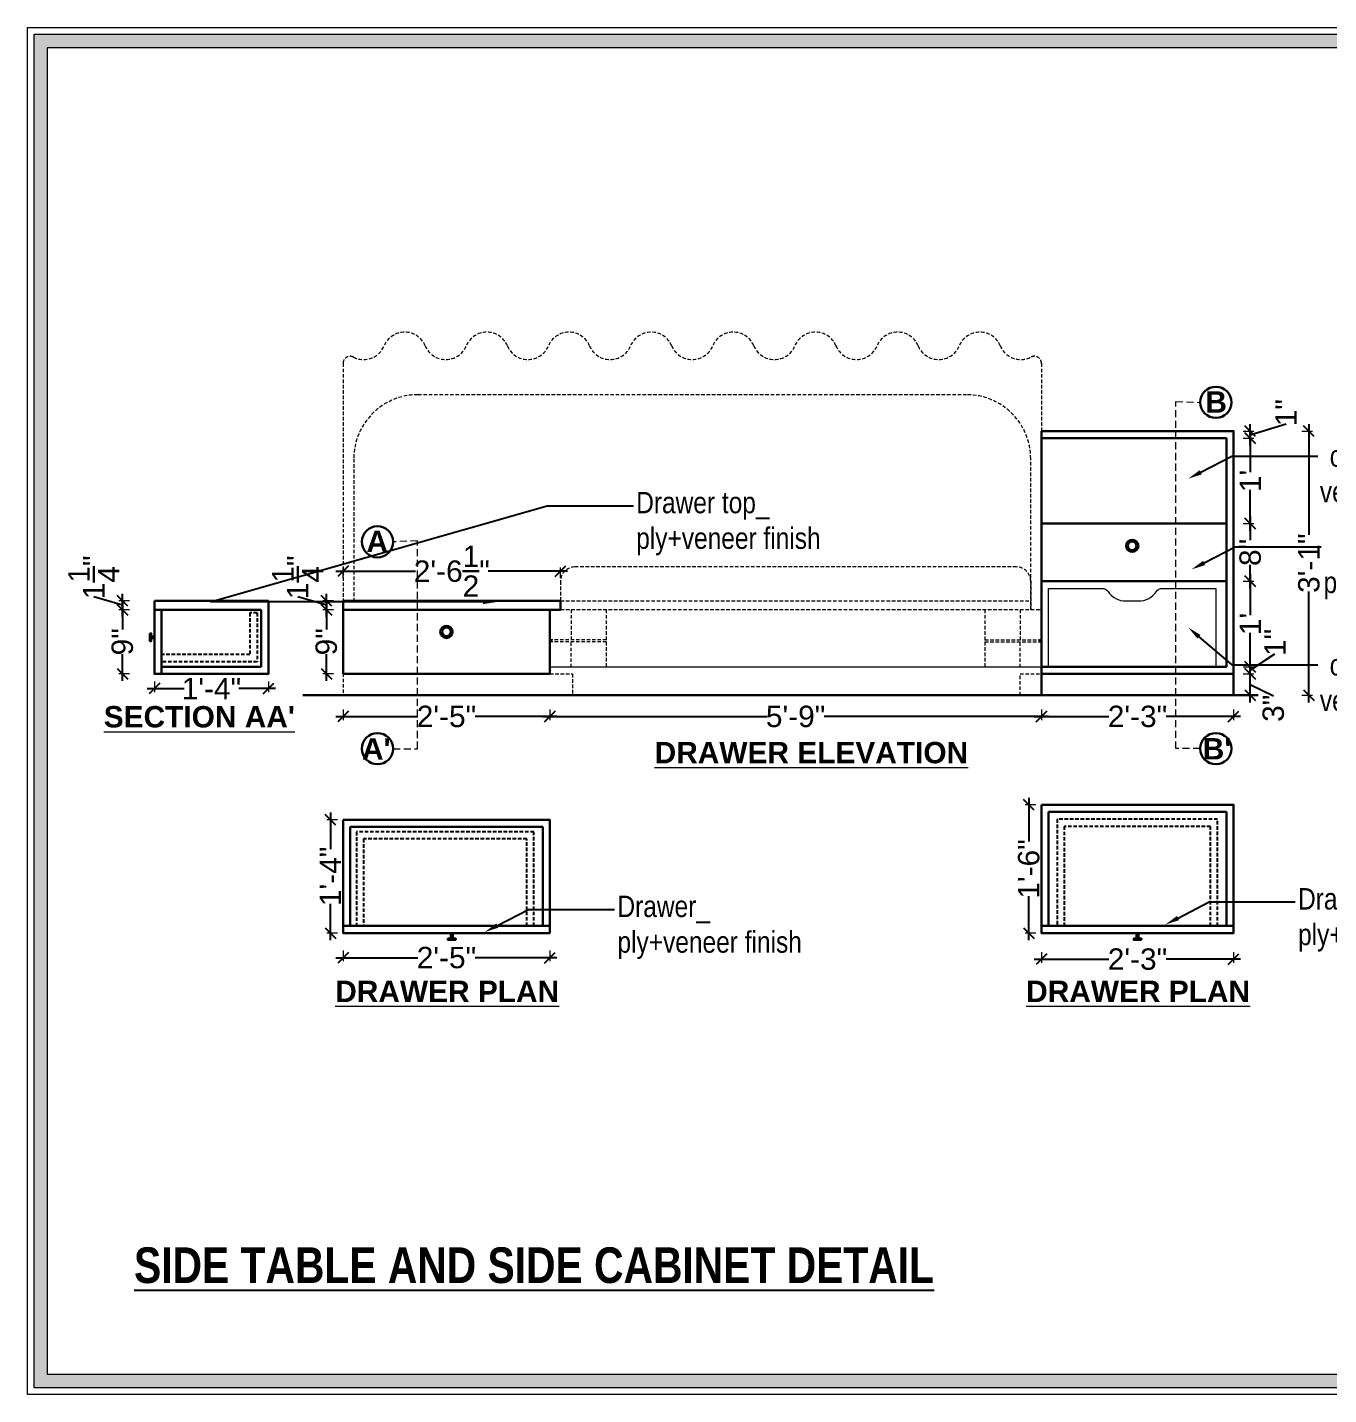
# Model space of a CAD drawing. Header units: millimetres. Extents: x 56222 to 3066687, y -650199 to -121287.
# Drawn here: x 131802.4 to 131985.1, y -183169.1 to -182977.3 of the extents above; entities that cross this region are included whole.
import ezdxf
from ezdxf import colors
from ezdxf.entities.mleader import LeaderData, LeaderLine
from ezdxf.math import Vec2, Vec3

# ---------------------------------------------------------------- set-up
doc = ezdxf.new("R2010")
doc.units = ezdxf.units.MM
doc.header["$MEASUREMENT"] = 0
doc.header["$PDMODE"] = 35
doc.linetypes.add('DASHED2', pattern=[0.375, 0.25, -0.125])
doc.linetypes.add('DASHEDX2', pattern=[1.5, 1, -0.5])
doc.layers.get('Defpoints').update_dxf_attribs({"color": 220})
for name, color, linetype, lineweight in [('DIM.', 250, 'Continuous', 13), ('Dimension', 10, 'DASHEDX2', 20), ('FURNITURE', 32, 'Continuous', 9), ('FURNITURE-1', 252, 'Continuous', 13), ('Labelling', 1, 'Continuous', 25), ('Text', 7, 'Continuous', 15), ('wall', 7, 'Continuous', 30), ('XX~SLAB ( BEAM )~ ( DIM )', 7, 'Continuous', 9)]:
    doc.layers.add(name, color=color, linetype=linetype, lineweight=lineweight)
doc.styles.add('Arial', font='arial.ttf')
doc.styles.get("Standard").update_dxf_attribs({"font": 'arial.ttf', "height": 6})
doc.styles.add('style4', font='ARIALN.TTF')
doc.dimstyles.new('Archana', dxfattribs={"dimtxt": 3, "dimasz": 1.5, "dimexe": 0.5, "dimexo": 0.5, "dimgap": 0, "dimtad": 0, "dimzin": 0, "dimdsep": 46, "dimlunit": 4, "dimtxsty": 'Arial', "dimblk": 'OBLIQUE', "dimcen": 0, "dimdle": 1, "dimclrd": 1, "dimclre": 1, "dimclrt": 5, "dimadec": 0, "dimazin": 0, "dimtfac": 1, "dimtofl": 0, "dimtmove": 1, "dimatfit": 3, "dimfxl": 1, "dimfxlon": 1, "dimtolj": 1, "dimtzin": 0, "dimlwd": 25, "dimlwe": -1, "dimarcsym": 0})

# ---------------------------------------------------------------- blocks, each defined once
blk = doc.blocks.new('_Oblique')
at = {"layer": 'wall', "color": 0, "lineweight": -2}
blk.add_line((-0.5, -0.5), (0.5, 0.5), dxfattribs=at)
blk = doc.blocks.new('*D770')
at = {"layer": 'Defpoints', "color": 0, "lineweight": 30, "transparency": 16777216}
for p in [(131875.73, -183068), (131846.7, -183071), (131875.73, -183073.99)]:
    blk.add_point(p, dxfattribs=at)
at = {"layer": 'FURNITURE', "color": 1, "lineweight": 25, "transparency": 16777216}
for p, q in [((131845.7, -183073.99), (131857.2, -183073.99)), ((131876.73, -183073.99), (131865.23, -183073.99))]:
    blk.add_line(p, q, dxfattribs=at)
at = {"layer": 'FURNITURE', "color": 1, "transparency": 16777216}
for p, q in [((131846.7, -183072.99), (131846.7, -183074.49)), ((131875.73, -183072.99), (131875.73, -183074.49))]:
    blk.add_line(p, q, dxfattribs=at)
at = {"layer": 'FURNITURE', "color": 1, "lineweight": 25, "transparency": 16777216, "xscale": 1.5, "yscale": 1.5, "zscale": 1.5, "rotation": 180}
blk.add_blockref('_Oblique', (131846.7, -183073.99), dxfattribs=at)
at = {"layer": 'FURNITURE', "color": 1, "lineweight": 25, "transparency": 16777216, "xscale": 1.5, "yscale": 1.5, "zscale": 1.5}
blk.add_blockref('_Oblique', (131875.73, -183073.99), dxfattribs=at)
at = {"layer": 'FURNITURE', "color": 5, "lineweight": 30, "transparency": 16777216, "insert": (131861.22, -183073.99), "char_height": 3, "attachment_point": 5, "style": 'Arial'}
blk.add_mtext('\\A1;2\'-5"', dxfattribs=at)
blk = doc.blocks.new('*D771')
at = {"layer": 'Defpoints', "color": 0, "lineweight": 30, "transparency": 16777216}
for p in [(131875.73, -183067.42, 0), (131944.73, -183069.5), (131944.73, -183073.99)]:
    blk.add_point(p, dxfattribs=at)
at = {"layer": 'FURNITURE', "color": 1, "lineweight": 25, "transparency": 16777216}
for p, q in [((131874.73, -183073.99), (131906.24, -183073.99)), ((131945.73, -183073.99), (131914.22, -183073.99))]:
    blk.add_line(p, q, dxfattribs=at)
at = {"layer": 'FURNITURE', "color": 1, "transparency": 16777216}
for p, q in [((131875.73, -183072.99), (131875.73, -183074.49)), ((131944.73, -183072.99), (131944.73, -183074.49))]:
    blk.add_line(p, q, dxfattribs=at)
at = {"layer": 'FURNITURE', "color": 1, "lineweight": 25, "transparency": 16777216, "xscale": 1.5, "yscale": 1.5, "zscale": 1.5, "rotation": 180}
blk.add_blockref('_Oblique', (131875.73, -183073.99), dxfattribs=at)
at = {"layer": 'FURNITURE', "color": 1, "lineweight": 25, "transparency": 16777216, "xscale": 1.5, "yscale": 1.5, "zscale": 1.5}
blk.add_blockref('_Oblique', (131944.73, -183073.99), dxfattribs=at)
at = {"layer": 'FURNITURE', "color": 5, "lineweight": 30, "transparency": 16777216, "insert": (131910.23, -183073.99), "char_height": 3, "attachment_point": 5, "style": 'Arial'}
blk.add_mtext('\\A1;5\'-9"', dxfattribs=at)
blk = doc.blocks.new('*D772')
at = {"layer": 'Defpoints', "color": 0, "lineweight": 30, "transparency": 16777216}
for p in [(131944.73, -183071), (131971.7, -183071), (131971.7, -183073.99)]:
    blk.add_point(p, dxfattribs=at)
at = {"layer": 'FURNITURE', "color": 1, "lineweight": 25, "transparency": 16777216}
for p, q in [((131943.73, -183073.99), (131954.2, -183073.99)), ((131972.7, -183073.99), (131962.23, -183073.99))]:
    blk.add_line(p, q, dxfattribs=at)
at = {"layer": 'FURNITURE', "color": 1, "transparency": 16777216}
for p, q in [((131944.73, -183072.99), (131944.73, -183074.49)), ((131971.7, -183072.99), (131971.7, -183074.49))]:
    blk.add_line(p, q, dxfattribs=at)
at = {"layer": 'FURNITURE', "color": 1, "lineweight": 25, "transparency": 16777216, "xscale": 1.5, "yscale": 1.5, "zscale": 1.5, "rotation": 180}
blk.add_blockref('_Oblique', (131944.73, -183073.99), dxfattribs=at)
at = {"layer": 'FURNITURE', "color": 1, "lineweight": 25, "transparency": 16777216, "xscale": 1.5, "yscale": 1.5, "zscale": 1.5}
blk.add_blockref('_Oblique', (131971.7, -183073.99), dxfattribs=at)
at = {"layer": 'FURNITURE', "color": 5, "lineweight": 30, "transparency": 16777216, "insert": (131958.22, -183073.99), "char_height": 3, "attachment_point": 5, "style": 'Arial'}
blk.add_mtext('\\A1;2\'-3"', dxfattribs=at)
blk = doc.blocks.new('*D773')
at = {"layer": 'Defpoints', "color": 0, "lineweight": 30, "transparency": 16777216}
for p in [(131971.7, -183068), (131974.05, -183068), (131971.7, -183071)]:
    blk.add_point(p, dxfattribs=at)
at = {"layer": 'FURNITURE', "color": 1, "transparency": 16777216}
for p, q in [((131973.05, -183068), (131974.55, -183068)), ((131973.05, -183071), (131974.55, -183071))]:
    blk.add_line(p, q, dxfattribs=at)
at = {"layer": 'FURNITURE', "color": 1, "lineweight": 25, "transparency": 16777216}
for p, q in [((131974.05, -183072), (131974.05, -183067)), ((131974.05, -183069.5), (131977.29, -183071.1))]:
    blk.add_line(p, q, dxfattribs=at)
at = {"layer": 'FURNITURE', "color": 1, "lineweight": 25, "transparency": 16777216, "xscale": 1.5, "yscale": 1.5, "zscale": 1.5}
for p, rotation in [((131974.05, -183068), 90), ((131974.05, -183071), 270)]:
    blk.add_blockref('_Oblique', p, dxfattribs=dict(at, rotation=rotation))
at = {"layer": 'FURNITURE', "color": 5, "lineweight": 30, "transparency": 16777216, "insert": (131977.29, -183072.83), "char_height": 3, "attachment_point": 5, "rotation": 90, "style": 'Arial'}
blk.add_mtext('\\A1;3"', dxfattribs=at)
blk = doc.blocks.new('*D774')
at = {"layer": 'Defpoints', "color": 0, "lineweight": 30, "transparency": 16777216}
for p in [(131970.7, -183067), (131971.7, -183068), (131974.05, -183067)]:
    blk.add_point(p, dxfattribs=at)
at = {"layer": 'FURNITURE', "color": 1, "lineweight": 25, "transparency": 16777216}
for p, q in [((131974.05, -183067.5), (131977.52, -183065.17)), ((131974.05, -183069), (131974.05, -183066))]:
    blk.add_line(p, q, dxfattribs=at)
at = {"layer": 'FURNITURE', "color": 1, "transparency": 16777216}
for p, q in [((131973.05, -183067), (131974.55, -183067)), ((131973.05, -183068), (131974.55, -183068))]:
    blk.add_line(p, q, dxfattribs=at)
at = {"layer": 'FURNITURE', "color": 1, "lineweight": 25, "transparency": 16777216, "xscale": 1.5, "yscale": 1.5, "zscale": 1.5}
for p, rotation in [((131974.05, -183067), 90), ((131974.05, -183068), 270)]:
    blk.add_blockref('_Oblique', p, dxfattribs=dict(at, rotation=rotation))
at = {"layer": 'FURNITURE', "color": 5, "lineweight": 30, "transparency": 16777216, "insert": (131977.52, -183063.59), "char_height": 3, "attachment_point": 5, "rotation": 90, "style": 'Arial'}
blk.add_mtext('\\A1;1"', dxfattribs=at)
blk = doc.blocks.new('*D775')
at = {"layer": 'Defpoints', "color": 0, "lineweight": 30, "transparency": 16777216}
for p in [(131970.7, -183055.01), (131974.05, -183055.01), (131970.7, -183067)]:
    blk.add_point(p, dxfattribs=at)
at = {"layer": 'FURNITURE', "color": 1, "transparency": 16777216}
for p, q in [((131973.05, -183055.01), (131974.55, -183055.01)), ((131973.05, -183067), (131974.55, -183067))]:
    blk.add_line(p, q, dxfattribs=at)
at = {"layer": 'FURNITURE', "color": 1, "lineweight": 25, "transparency": 16777216}
for p, q in [((131974.05, -183054.01), (131974.05, -183059.77)), ((131974.05, -183068), (131974.05, -183062.24))]:
    blk.add_line(p, q, dxfattribs=at)
at = {"layer": 'FURNITURE', "color": 1, "lineweight": 25, "transparency": 16777216, "xscale": 1.5, "yscale": 1.5, "zscale": 1.5}
for p, rotation in [((131974.05, -183055.01), 90), ((131974.05, -183067), 270)]:
    blk.add_blockref('_Oblique', p, dxfattribs=dict(at, rotation=rotation))
at = {"layer": 'FURNITURE', "color": 5, "lineweight": 30, "transparency": 16777216, "insert": (131974.05, -183061), "char_height": 3, "attachment_point": 5, "rotation": 90, "style": 'Arial'}
blk.add_mtext("\\A1;1'", dxfattribs=at)
blk = doc.blocks.new('*D776')
at = {"layer": 'Defpoints', "color": 0, "lineweight": 30, "transparency": 16777216}
for p in [(131970.7, -183046.92), (131974.05, -183046.92), (131970.7, -183055.01)]:
    blk.add_point(p, dxfattribs=at)
at = {"layer": 'FURNITURE', "color": 1, "transparency": 16777216}
for p, q in [((131973.05, -183046.92), (131974.55, -183046.92)), ((131973.05, -183055.01), (131974.55, -183055.01))]:
    blk.add_line(p, q, dxfattribs=at)
at = {"layer": 'FURNITURE', "color": 1, "lineweight": 25, "transparency": 16777216}
for p, q in [((131974.05, -183045.92), (131974.05, -183049.24)), ((131974.05, -183056.01), (131974.05, -183052.69))]:
    blk.add_line(p, q, dxfattribs=at)
at = {"layer": 'FURNITURE', "color": 1, "lineweight": 25, "transparency": 16777216, "xscale": 1.5, "yscale": 1.5, "zscale": 1.5}
for p, rotation in [((131974.05, -183046.92), 90), ((131974.05, -183055.01), 270)]:
    blk.add_blockref('_Oblique', p, dxfattribs=dict(at, rotation=rotation))
at = {"layer": 'FURNITURE', "color": 5, "lineweight": 30, "transparency": 16777216, "insert": (131974.05, -183050.96), "char_height": 3, "attachment_point": 5, "rotation": 90, "style": 'Arial'}
blk.add_mtext('\\A1;8"', dxfattribs=at)
blk = doc.blocks.new('*D777')
at = {"layer": 'Defpoints', "color": 0, "lineweight": 30, "transparency": 16777216}
for p in [(131970.7, -183034.94), (131974.05, -183034.94), (131970.7, -183046.92)]:
    blk.add_point(p, dxfattribs=at)
at = {"layer": 'FURNITURE', "color": 1, "lineweight": 25, "transparency": 16777216}
for p, q in [((131974.05, -183033.94), (131974.05, -183039.69)), ((131974.05, -183047.92), (131974.05, -183042.17))]:
    blk.add_line(p, q, dxfattribs=at)
at = {"layer": 'FURNITURE', "color": 1, "transparency": 16777216}
for p, q in [((131973.05, -183034.94), (131974.55, -183034.94)), ((131973.05, -183046.92), (131974.55, -183046.92))]:
    blk.add_line(p, q, dxfattribs=at)
at = {"layer": 'FURNITURE', "color": 1, "lineweight": 25, "transparency": 16777216, "xscale": 1.5, "yscale": 1.5, "zscale": 1.5}
for p, rotation in [((131974.05, -183034.94), 90), ((131974.05, -183046.92), 270)]:
    blk.add_blockref('_Oblique', p, dxfattribs=dict(at, rotation=rotation))
at = {"layer": 'FURNITURE', "color": 5, "lineweight": 30, "transparency": 16777216, "insert": (131974.05, -183040.93), "char_height": 3, "attachment_point": 5, "rotation": 90, "style": 'Arial'}
blk.add_mtext("\\A1;1'", dxfattribs=at)
blk = doc.blocks.new('*D778')
at = {"layer": 'Defpoints', "color": 0, "lineweight": 30, "transparency": 16777216}
for p in [(131970.7, -183033.94), (131974.05, -183033.94), (131970.7, -183034.94)]:
    blk.add_point(p, dxfattribs=at)
at = {"layer": 'FURNITURE', "color": 1, "transparency": 16777216}
for p, q in [((131973.05, -183033.94), (131974.55, -183033.94)), ((131973.05, -183034.94), (131974.55, -183034.94))]:
    blk.add_line(p, q, dxfattribs=at)
at = {"layer": 'FURNITURE', "color": 1, "lineweight": 25, "transparency": 16777216}
for p, q in [((131974.05, -183034.44), (131979.07, -183032.93)), ((131974.05, -183035.94), (131974.05, -183032.94))]:
    blk.add_line(p, q, dxfattribs=at)
at = {"layer": 'FURNITURE', "color": 1, "lineweight": 25, "transparency": 16777216, "xscale": 1.5, "yscale": 1.5, "zscale": 1.5}
for p, rotation in [((131974.05, -183033.94), 90), ((131974.05, -183034.94), 270)]:
    blk.add_blockref('_Oblique', p, dxfattribs=dict(at, rotation=rotation))
at = {"layer": 'FURNITURE', "color": 5, "lineweight": 30, "transparency": 16777216, "insert": (131979.07, -183031.35), "char_height": 3, "attachment_point": 5, "rotation": 90, "style": 'Arial'}
blk.add_mtext('\\A1;1"', dxfattribs=at)
blk = doc.blocks.new('*D779')
at = {"layer": 'Defpoints', "color": 0, "lineweight": 30, "transparency": 16777216}
for p in [(131971.7, -183033.94), (131971.7, -183071), (131982.29, -183071)]:
    blk.add_point(p, dxfattribs=at)
at = {"layer": 'FURNITURE', "color": 1, "transparency": 16777216}
for p, q in [((131981.29, -183033.94), (131982.79, -183033.94)), ((131981.29, -183071), (131982.79, -183071))]:
    blk.add_line(p, q, dxfattribs=at)
at = {"layer": 'FURNITURE', "color": 1, "lineweight": 25, "transparency": 16777216}
for p, q in [((131982.29, -183032.94), (131982.29, -183048.49)), ((131982.29, -183072), (131982.29, -183056.46))]:
    blk.add_line(p, q, dxfattribs=at)
at = {"layer": 'FURNITURE', "color": 1, "lineweight": 25, "transparency": 16777216, "xscale": 1.5, "yscale": 1.5, "zscale": 1.5}
for p, rotation in [((131982.29, -183033.94), 90), ((131982.29, -183071), 270)]:
    blk.add_blockref('_Oblique', p, dxfattribs=dict(at, rotation=rotation))
at = {"layer": 'FURNITURE', "color": 5, "lineweight": 30, "transparency": 16777216, "insert": (131982.29, -183052.47), "char_height": 3, "attachment_point": 5, "rotation": 90, "style": 'Arial'}
blk.add_mtext('\\A1;3\'-1"', dxfattribs=at)
blk = doc.blocks.new('*D780')
at = {"layer": 'Defpoints', "color": 0, "lineweight": 30, "transparency": 16777216}
for p in [(131846.7, -183104.38), (131875.73, -183104.38), (131875.73, -183107.83)]:
    blk.add_point(p, dxfattribs=at)
at = {"layer": 'FURNITURE', "color": 1, "transparency": 16777216}
for p, q in [((131846.7, -183106.83), (131846.7, -183108.33)), ((131875.73, -183106.83), (131875.73, -183108.33))]:
    blk.add_line(p, q, dxfattribs=at)
at = {"layer": 'FURNITURE', "color": 1, "lineweight": 25, "transparency": 16777216}
for p, q in [((131845.7, -183107.83), (131857.2, -183107.83)), ((131876.73, -183107.83), (131865.23, -183107.83))]:
    blk.add_line(p, q, dxfattribs=at)
at = {"layer": 'FURNITURE', "color": 1, "lineweight": 25, "transparency": 16777216, "xscale": 1.5, "yscale": 1.5, "zscale": 1.5, "rotation": 180}
blk.add_blockref('_Oblique', (131846.7, -183107.83), dxfattribs=at)
at = {"layer": 'FURNITURE', "color": 1, "lineweight": 25, "transparency": 16777216, "xscale": 1.5, "yscale": 1.5, "zscale": 1.5}
blk.add_blockref('_Oblique', (131875.73, -183107.83), dxfattribs=at)
at = {"layer": 'FURNITURE', "color": 5, "lineweight": 30, "transparency": 16777216, "insert": (131861.22, -183107.83), "char_height": 3, "attachment_point": 5, "style": 'Arial'}
blk.add_mtext('\\A1;2\'-5"', dxfattribs=at)
blk = doc.blocks.new('*D781')
at = {"layer": 'Defpoints', "color": 0, "lineweight": 30, "transparency": 16777216}
for p in [(131877.23, -183053.59), (131846.7, -183057.75), (131877.23, -183057.75)]:
    blk.add_point(p, dxfattribs=at)
at = {"layer": 'FURNITURE', "color": 1, "transparency": 16777216}
for p, q in [((131846.7, -183054.59), (131846.7, -183053.09)), ((131877.23, -183054.59), (131877.23, -183053.09))]:
    blk.add_line(p, q, dxfattribs=at)
at = {"layer": 'FURNITURE', "color": 1, "lineweight": 25, "transparency": 16777216}
for p, q in [((131845.7, -183053.59), (131856.86, -183053.59)), ((131878.23, -183053.59), (131867.07, -183053.59))]:
    blk.add_line(p, q, dxfattribs=at)
at = {"layer": 'FURNITURE', "color": 1, "lineweight": 25, "transparency": 16777216, "xscale": 1.5, "yscale": 1.5, "zscale": 1.5, "rotation": 180}
blk.add_blockref('_Oblique', (131846.7, -183053.59), dxfattribs=at)
at = {"layer": 'FURNITURE', "color": 1, "lineweight": 25, "transparency": 16777216, "xscale": 1.5, "yscale": 1.5, "zscale": 1.5}
blk.add_blockref('_Oblique', (131877.23, -183053.59), dxfattribs=at)
at = {"layer": 'FURNITURE', "color": 5, "lineweight": 30, "transparency": 16777216, "insert": (131861.97, -183053.59), "char_height": 3, "attachment_point": 5, "style": 'Arial'}
blk.add_mtext('\\A1;2\'-6{\\H1x;\\S1/2;}"', dxfattribs=at)
blk = doc.blocks.new('*D782')
at = {"layer": 'Defpoints', "color": 0, "lineweight": 30, "transparency": 16777216}
for p in [(131844.93, -183088.47), (131846.7, -183088.47), (131846.7, -183104.38)]:
    blk.add_point(p, dxfattribs=at)
at = {"layer": 'FURNITURE', "color": 1, "lineweight": 25, "transparency": 16777216}
for p, q in [((131844.93, -183087.47), (131844.93, -183092.58)), ((131844.93, -183105.38), (131844.93, -183100.27))]:
    blk.add_line(p, q, dxfattribs=at)
at = {"layer": 'FURNITURE', "color": 1, "transparency": 16777216}
for p, q in [((131845.93, -183088.47), (131844.43, -183088.47)), ((131845.93, -183104.38), (131844.43, -183104.38))]:
    blk.add_line(p, q, dxfattribs=at)
at = {"layer": 'FURNITURE', "color": 1, "lineweight": 25, "transparency": 16777216, "xscale": 1.5, "yscale": 1.5, "zscale": 1.5}
for p, rotation in [((131844.93, -183088.47), 90), ((131844.93, -183104.38), 270)]:
    blk.add_blockref('_Oblique', p, dxfattribs=dict(at, rotation=rotation))
at = {"layer": 'FURNITURE', "color": 5, "lineweight": 30, "transparency": 16777216, "insert": (131844.93, -183096.42), "char_height": 3, "attachment_point": 5, "rotation": 90, "style": 'Arial'}
blk.add_mtext('\\A1;1\'-4"', dxfattribs=at)
blk = doc.blocks.new('*D783')
at = {"layer": 'Defpoints', "color": 0, "lineweight": 30, "transparency": 16777216}
for p in [(131971.7, -183102.28), (131944.73, -183103.38), (131971.7, -183108.05)]:
    blk.add_point(p, dxfattribs=at)
at = {"layer": 'FURNITURE', "color": 1, "lineweight": 25, "transparency": 16777216}
for p, q in [((131943.73, -183108.05), (131954.2, -183108.05)), ((131972.7, -183108.05), (131962.23, -183108.05))]:
    blk.add_line(p, q, dxfattribs=at)
at = {"layer": 'FURNITURE', "color": 1, "transparency": 16777216}
for p, q in [((131944.73, -183107.05), (131944.73, -183108.55)), ((131971.7, -183107.05), (131971.7, -183108.55))]:
    blk.add_line(p, q, dxfattribs=at)
at = {"layer": 'FURNITURE', "color": 1, "lineweight": 25, "transparency": 16777216, "xscale": 1.5, "yscale": 1.5, "zscale": 1.5, "rotation": 180}
blk.add_blockref('_Oblique', (131944.73, -183108.05), dxfattribs=at)
at = {"layer": 'FURNITURE', "color": 1, "lineweight": 25, "transparency": 16777216, "xscale": 1.5, "yscale": 1.5, "zscale": 1.5}
blk.add_blockref('_Oblique', (131971.7, -183108.05), dxfattribs=at)
at = {"layer": 'FURNITURE', "color": 5, "lineweight": 30, "transparency": 16777216, "insert": (131958.22, -183108.05), "char_height": 3, "attachment_point": 5, "style": 'Arial'}
blk.add_mtext('\\A1;2\'-3"', dxfattribs=at)
blk = doc.blocks.new('*D784')
at = {"layer": 'Defpoints', "color": 0, "lineweight": 30, "transparency": 16777216}
for p in [(131942.96, -183086.38), (131944.73, -183086.38), (131944.73, -183104.38)]:
    blk.add_point(p, dxfattribs=at)
at = {"layer": 'FURNITURE', "color": 1, "lineweight": 25, "transparency": 16777216}
for p, q in [((131942.96, -183085.38), (131942.96, -183091.53)), ((131942.96, -183105.38), (131942.96, -183099.22))]:
    blk.add_line(p, q, dxfattribs=at)
at = {"layer": 'FURNITURE', "color": 1, "transparency": 16777216}
for p, q in [((131943.96, -183086.38), (131942.46, -183086.38)), ((131943.96, -183104.38), (131942.46, -183104.38))]:
    blk.add_line(p, q, dxfattribs=at)
at = {"layer": 'FURNITURE', "color": 1, "lineweight": 25, "transparency": 16777216, "xscale": 1.5, "yscale": 1.5, "zscale": 1.5}
for p, rotation in [((131942.96, -183086.38), 90), ((131942.96, -183104.38), 270)]:
    blk.add_blockref('_Oblique', p, dxfattribs=dict(at, rotation=rotation))
at = {"layer": 'FURNITURE', "color": 5, "lineweight": 30, "transparency": 16777216, "insert": (131942.96, -183095.38), "char_height": 3, "attachment_point": 5, "rotation": 90, "style": 'Arial'}
blk.add_mtext('\\A1;1\'-6"', dxfattribs=at)
blk = doc.blocks.new('*D791')
at = {"layer": 'Defpoints', "color": 0, "lineweight": 30, "transparency": 16777216}
for p in [(131820.23, -183068), (131836.23, -183068), (131836.23, -183070.06)]:
    blk.add_point(p, dxfattribs=at)
at = {"layer": 'FURNITURE', "color": 1, "lineweight": 25, "transparency": 16777216}
for p, q in [((131819.23, -183070.06), (131824.38, -183070.06)), ((131837.23, -183070.06), (131832.07, -183070.06))]:
    blk.add_line(p, q, dxfattribs=at)
at = {"layer": 'FURNITURE', "color": 1, "transparency": 16777216}
for p, q in [((131820.23, -183069.06), (131820.23, -183070.56)), ((131836.23, -183069.06), (131836.23, -183070.56))]:
    blk.add_line(p, q, dxfattribs=at)
at = {"layer": 'FURNITURE', "color": 1, "lineweight": 25, "transparency": 16777216, "xscale": 1.5, "yscale": 1.5, "zscale": 1.5, "rotation": 180}
blk.add_blockref('_Oblique', (131820.23, -183070.06), dxfattribs=at)
at = {"layer": 'FURNITURE', "color": 1, "lineweight": 25, "transparency": 16777216, "xscale": 1.5, "yscale": 1.5, "zscale": 1.5}
blk.add_blockref('_Oblique', (131836.23, -183070.06), dxfattribs=at)
at = {"layer": 'FURNITURE', "color": 5, "lineweight": 30, "transparency": 16777216, "insert": (131828.23, -183070.06), "char_height": 3, "attachment_point": 5, "style": 'Arial'}
blk.add_mtext('\\A1;1\'-4"', dxfattribs=at)
blk = doc.blocks.new('*D792')
at = {"layer": 'Defpoints', "color": 0, "lineweight": 30, "transparency": 16777216}
for p in [(131821.23, -183059), (131815.73, -183068), (131820.23, -183068)]:
    blk.add_point(p, dxfattribs=at)
at = {"layer": 'FURNITURE', "color": 1, "transparency": 16777216}
for p, q in [((131816.73, -183059), (131815.23, -183059)), ((131816.73, -183068), (131815.23, -183068))]:
    blk.add_line(p, q, dxfattribs=at)
at = {"layer": 'FURNITURE', "color": 1, "lineweight": 25, "transparency": 16777216}
for p, q in [((131815.73, -183058), (131815.73, -183061.78)), ((131815.73, -183069), (131815.73, -183065.23))]:
    blk.add_line(p, q, dxfattribs=at)
at = {"layer": 'FURNITURE', "color": 1, "lineweight": 25, "transparency": 16777216, "xscale": 1.5, "yscale": 1.5, "zscale": 1.5}
for p, rotation in [((131815.73, -183059), 90), ((131815.73, -183068), 270)]:
    blk.add_blockref('_Oblique', p, dxfattribs=dict(at, rotation=rotation))
at = {"layer": 'FURNITURE', "color": 5, "lineweight": 30, "transparency": 16777216, "insert": (131815.73, -183063.5), "char_height": 3, "attachment_point": 5, "rotation": 90, "style": 'Arial'}
blk.add_mtext('\\A1;9"', dxfattribs=at)
blk = doc.blocks.new('*D793')
at = {"layer": 'Defpoints', "color": 0, "lineweight": 30, "transparency": 16777216}
for p in [(131846.7, -183059), (131844.36, -183068), (131846.7, -183068)]:
    blk.add_point(p, dxfattribs=at)
at = {"layer": 'FURNITURE', "color": 1, "transparency": 16777216}
for p, q in [((131845.36, -183059), (131843.86, -183059)), ((131845.36, -183068), (131843.86, -183068))]:
    blk.add_line(p, q, dxfattribs=at)
at = {"layer": 'FURNITURE', "color": 1, "lineweight": 25, "transparency": 16777216}
for p, q in [((131844.36, -183058), (131844.36, -183061.78)), ((131844.36, -183069), (131844.36, -183065.23))]:
    blk.add_line(p, q, dxfattribs=at)
at = {"layer": 'FURNITURE', "color": 1, "lineweight": 25, "transparency": 16777216, "xscale": 1.5, "yscale": 1.5, "zscale": 1.5}
for p, rotation in [((131844.36, -183059), 90), ((131844.36, -183068), 270)]:
    blk.add_blockref('_Oblique', p, dxfattribs=dict(at, rotation=rotation))
at = {"layer": 'FURNITURE', "color": 5, "lineweight": 30, "transparency": 16777216, "insert": (131844.36, -183063.5), "char_height": 3, "attachment_point": 5, "rotation": 90, "style": 'Arial'}
blk.add_mtext('\\A1;9"', dxfattribs=at)
blk = doc.blocks.new('*D794')
at = {"layer": 'Defpoints', "color": 0, "lineweight": 30, "transparency": 16777216}
for p in [(131844.36, -183057.75), (131846.7, -183057.75), (131846.7, -183059)]:
    blk.add_point(p, dxfattribs=at)
at = {"layer": 'FURNITURE', "color": 1, "lineweight": 25, "transparency": 16777216}
for p, q in [((131844.36, -183060), (131844.36, -183056.75)), ((131844.36, -183058.38), (131840.35, -183057.18))]:
    blk.add_line(p, q, dxfattribs=at)
at = {"layer": 'FURNITURE', "color": 1, "transparency": 16777216}
for p, q in [((131845.36, -183057.75), (131843.86, -183057.75)), ((131845.36, -183059), (131843.86, -183059))]:
    blk.add_line(p, q, dxfattribs=at)
at = {"layer": 'FURNITURE', "color": 1, "lineweight": 25, "transparency": 16777216, "xscale": 1.5, "yscale": 1.5, "zscale": 1.5}
for p, rotation in [((131844.36, -183057.75), 90), ((131844.36, -183059), 270)]:
    blk.add_blockref('_Oblique', p, dxfattribs=dict(at, rotation=rotation))
at = {"layer": 'FURNITURE', "color": 5, "lineweight": 30, "transparency": 16777216, "insert": (131840.35, -183054.46), "char_height": 3, "attachment_point": 5, "rotation": 90, "style": 'Arial'}
blk.add_mtext('\\A1;1{\\H1x;\\S1/4;}"', dxfattribs=at)
blk = doc.blocks.new('*D795')
at = {"layer": 'Defpoints', "color": 0, "lineweight": 30, "transparency": 16777216}
for p in [(131815.73, -183057.75), (131821.23, -183057.75), (131821.23, -183059)]:
    blk.add_point(p, dxfattribs=at)
at = {"layer": 'FURNITURE', "color": 1, "lineweight": 25, "transparency": 16777216}
for p, q in [((131815.73, -183060), (131815.73, -183056.75)), ((131815.73, -183058.38), (131811.72, -183057.18))]:
    blk.add_line(p, q, dxfattribs=at)
at = {"layer": 'FURNITURE', "color": 1, "transparency": 16777216}
for p, q in [((131816.73, -183057.75), (131815.23, -183057.75)), ((131816.73, -183059), (131815.23, -183059))]:
    blk.add_line(p, q, dxfattribs=at)
at = {"layer": 'FURNITURE', "color": 1, "lineweight": 25, "transparency": 16777216, "xscale": 1.5, "yscale": 1.5, "zscale": 1.5}
for p, rotation in [((131815.73, -183057.75), 90), ((131815.73, -183059), 270)]:
    blk.add_blockref('_Oblique', p, dxfattribs=dict(at, rotation=rotation))
at = {"layer": 'FURNITURE', "color": 5, "lineweight": 30, "transparency": 16777216, "insert": (131811.72, -183054.46), "char_height": 3, "attachment_point": 5, "rotation": 90, "style": 'Arial'}
blk.add_mtext('\\A1;1{\\H1x;\\S1/4;}"', dxfattribs=at)

msp = doc.modelspace()

# ---------------------------------------------------------------- hatches: boundary and pattern name
at = {"layer": 'Dimension', "linetype": 'Continuous', "true_color": 0xd39e00}
h = msp.add_hatch(color=42, dxfattribs=at)
h.paths.add_polyline_path([(131803.334, -182978.225), (131803.334, -183168.202), (132073.236, -183168.202), (132073.236, -182978.225)])
h.paths.add_polyline_path([(131805.228, -183166.308), (132071.342, -183166.308), (132071.342, -182980.119), (131805.228, -182980.119)], flags=16)

# ---------------------------------------------------------------- linework, layer by layer
at = {"layer": 'Dimension', "color": 42, "linetype": 'Continuous', "true_color": 0xd39e00}
for points in [[(131802.387, -182977.278), (132074.183, -182977.278), (132074.183, -183169.149), (131802.387, -183169.149)], [(131803.334, -182978.225), (132073.236, -182978.225), (132073.236, -183168.202), (131803.334, -183168.202)], [(131805.228, -182980.119), (132071.342, -182980.119), (132071.342, -183166.308), (131805.228, -183166.308)]]:
    msp.add_lwpolyline(points, close=True, dxfattribs=at)
at = {"layer": 'FURNITURE', "linetype": 'DASHEDX2', "lineweight": 15, "ltscale": 0.5}
for p, q in [((131846.704, -183024.436), (131846.704, -183071.004)), ((131846.704, -183024.436), (131846.704, -183068.004)), ((131944.729, -183024.436), (131944.729, -183060.004)), ((131934.229, -183028.826), (131857.204, -183028.826)), ((131848.204, -183037.826), (131848.204, -183057.686)), ((131943.229, -183059.004), (131943.229, -183037.826)), ((131941.229, -183053.004), (131879.229, -183053.004)), ((131877.229, -183055.004, 0), (131877.229, -183059.004, 0)), ((131943.229, -183055.004, 0), (131943.229, -183059.004, 0)), ((131944.479, -183059.004), (131875.979, -183059.004)), ((131877.229, -183057.754), (131943.229, -183057.754)), ((131878.729, -183059.004), (131878.729, -183063.204)), ((131883.658, -183059.004), (131883.658, -183067.085, 0)), ((131936.8, -183059.004), (131936.8, -183067.085, 0)), ((131941.729, -183059.004), (131941.729, -183063.204)), ((131875.729, -183059.254), (131875.729, -183062.954)), ((131944.729, -183059.254), (131944.729, -183062.954)), ((131875.729, -183066.835, 0), (131875.729, -183063.754)), ((131883.658, -183063.204), (131875.979, -183063.204)), ((131875.979, -183063.204), (131875.979, -183063.504)), ((131883.658, -183063.504), (131875.979, -183063.504)), ((131878.729, -183067.085, 0), (131878.729, -183063.504)), ((131936.8, -183063.204), (131944.479, -183063.204)), ((131936.8, -183063.504), (131944.479, -183063.504)), ((131941.729, -183067.085, 0), (131941.729, -183063.504)), ((131944.479, -183063.204), (131944.479, -183063.504)), ((131944.729, -183066.835, 0), (131944.729, -183063.754, 0)), ((131875.729, -183066.835, 0.001), (131875.729, -183068.004, 0.001)), ((131875.729, -183068.004, 0.001), (131878.903, -183068.004)), ((131878.903, -183068.004), (131878.903, -183071.004)), ((131878.903, -183071.004), (131941.729, -183071.004))]:
    msp.add_line(p, q, dxfattribs=at)
at = {"layer": 'FURNITURE', "lineweight": 30}
for p, q in [((131820.226, -183059.004), (131835.226, -183059.004)), ((131821.226, -183068.004), (131821.226, -183059.004)), ((131835.226, -183059.004), (131835.226, -183067.004)), ((131846.704, -183068.004), (131846.704, -183057.754)), ((131835.226, -183067.004), (131821.226, -183067.004)), ((131945.729, -183087.375), (131945.729, -183103.375)), ((131970.704, -183087.375), (131945.729, -183087.375)), ((131970.704, -183103.375), (131970.704, -183087.375)), ((131847.704, -183089.474), (131847.704, -183103.375)), ((131874.729, -183089.474, 0), (131847.704, -183089.474)), ((131874.729, -183103.375, 0), (131874.729, -183089.474, 0)), ((131846.704, -183103.375), (131875.729, -183103.375, 0)), ((131944.729, -183103.375), (131971.704, -183103.375))]:
    msp.add_line(p, q, dxfattribs=at)
at = {"layer": 'FURNITURE', "linetype": 'DASHED2', "lineweight": 25, "ltscale": 2}
for p, q in [((131833.632, -183059.458), (131833.632, -183065.308)), ((131834.632, -183059.458), (131833.632, -183059.458)), ((131834.632, -183059.458), (131834.632, -183066.308)), ((131833.632, -183065.308), (131821.267, -183065.308)), ((131834.632, -183066.308), (131821.267, -183066.308))]:
    msp.add_line(p, q, dxfattribs=at)
at = {"layer": 'FURNITURE', "lineweight": 25, "ltscale": 0.5}
msp.add_line((131846.704, -183068.004), (131875.729, -183068.004, 0.001), dxfattribs=at)
at = {"layer": 'FURNITURE', "lineweight": 15, "ltscale": 0.5}
msp.add_line((131944.479, -183067.085, 0), (131875.979, -183067.085), dxfattribs=at)
at = {"layer": 'FURNITURE', "linetype": 'DASHEDX2', "lineweight": 15, "ltscale": 0.5}
msp.add_lwpolyline([(131938.963, -183021.969, 0.6666667), (131933.196, -183021.969, -0.6666667), (131927.43, -183021.969, 0.6666667), (131921.664, -183021.969, -0.6666667), (131915.898, -183021.969, 0.6666667), (131910.132, -183021.969, -0.6666667), (131904.366, -183021.969, 0.6666667), (131898.6, -183021.969, -0.6666667), (131892.833, -183021.969, 0.6666667), (131887.067, -183021.969, -0.6666667), (131881.301, -183021.969, 0.6666667), (131875.535, -183021.969, -0.6666667), (131869.769, -183021.969, 0.6666667), (131864.003, -183021.969, -0.6666667), (131858.237, -183021.969, 0.6666667), (131852.471, -183021.969, -0.4376879), (131848.161, -183023.546)], format="xyb", dxfattribs=at)
at = {"layer": 'FURNITURE', "lineweight": 30}
for points in [[(131944.729, -183071.004), (131944.729, -183033.939)], [(131944.729, -183034.939), (131970.704, -183034.939), (131970.704, -183067.004), (131944.729, -183067.004)], [(131944.729, -183055.005), (131944.729, -183046.918)], [(131846.704, -183059.004), (131875.729, -183059.004), (131875.729, -183068.004), (131846.704, -183068.004)], [(131846.704, -183088.474), (131846.704, -183104.375), (131875.729, -183104.375), (131875.729, -183088.474), (131846.704, -183088.474)]]:
    msp.add_lwpolyline(points, dxfattribs=at)
for points in [[(131944.729, -183033.939), (131971.704, -183033.939), (131971.704, -183068.004), (131944.729, -183068.004)], [(131944.729, -183046.918), (131970.704, -183046.918), (131970.704, -183055.005), (131944.729, -183055.005)], [(131820.226, -183057.754), (131836.226, -183057.754), (131836.226, -183068.004), (131820.226, -183068.004)], [(131846.704, -183059.004), (131877.229, -183059.004), (131877.229, -183057.754), (131846.704, -183057.754)], [(131819.583, -183062.333), (131819.778, -183062.333), (131819.778, -183063.412), (131819.583, -183063.412)], [(131819.778, -183062.744), (131820.226, -183062.744), (131820.226, -183063.014), (131819.778, -183063.014)], [(131971.704, -183068.004), (131944.729, -183068.004), (131944.729, -183071.004), (131971.704, -183071.004)], [(131944.729, -183086.375), (131944.729, -183104.375), (131971.704, -183104.375), (131971.704, -183086.375)], [(131862.101, -183105.146), (131862.101, -183104.375), (131861.832, -183104.375), (131861.832, -183105.146)], [(131958.351, -183105.146), (131958.351, -183104.375), (131958.082, -183104.375), (131958.082, -183105.146)], [(131862.512, -183105.342), (131862.512, -183105.146), (131861.434, -183105.146), (131861.434, -183105.342)], [(131958.762, -183105.342), (131958.762, -183105.146), (131957.684, -183105.146), (131957.684, -183105.342)]]:
    msp.add_lwpolyline(points, close=True, dxfattribs=at)
at = {"layer": 'FURNITURE', "lineweight": 5}
msp.add_lwpolyline([(131945.729, -183067.004), (131945.729, -183056.005), (131953.257, -183056.005, -0.2498423), (131954.087, -183056.448, 0.2498423), (131956.578, -183057.775), (131958.386, -183057.775, 0.2498423), (131960.876, -183056.448, -0.2498423), (131961.706, -183056.005), (131969.235, -183056.005), (131969.235, -183067.004)], format="xyb", close=True, dxfattribs=at)
at = {"layer": 'FURNITURE', "linetype": 'DASHEDX2', "lineweight": 15, "ltscale": 0.5}
msp.add_lwpolyline([(131941.729, -183071.004), (131941.729, -183068.004), (131944.729, -183068.004)], dxfattribs=at)
at = {"layer": 'FURNITURE', "linetype": 'DASHED2', "lineweight": 25, "ltscale": 2, "elevation": 0}
for points in [[(131969.47, -183103.375), (131969.47, -183088.407), (131946.934, -183088.407), (131946.934, -183103.375)], [(131968.47, -183103.375), (131968.47, -183089.407), (131947.934, -183089.407), (131947.934, -183103.375)]]:
    msp.add_lwpolyline(points, dxfattribs=at)
at = {"layer": 'FURNITURE', "linetype": 'DASHED2', "lineweight": 25, "ltscale": 2}
for points in [[(131873.494, -183103.375), (131873.494, -183090.169), (131848.587, -183090.169), (131848.587, -183103.375)], [(131872.494, -183103.375), (131872.494, -183091.169), (131849.587, -183091.169), (131849.587, -183103.375)]]:
    msp.add_lwpolyline(points, dxfattribs=at)
at = {"layer": 'FURNITURE', "lineweight": 30}
for centre in [(131957.482, -183050.037), (131861.217, -183062.123)]:
    msp.add_circle(centre, 0.611, dxfattribs=at)
at = {"layer": 'FURNITURE', "linetype": 'DASHEDX2', "lineweight": 15, "ltscale": 0.5}
for centre, radius, start, end in [((131941.846, -183020.768), 3.123, 202.61986, 297.17351), ((131847.704, -183024.436), 1, 62.82649, 180), ((131943.729, -183024.436), 1, 0, 117.17351), ((131857.204, -183037.826), 9, 90, 180), ((131934.229, -183037.826), 9, 0, 90), ((131879.229, -183055.004, 0), 2, 90, 180), ((131941.229, -183055.004), 2, 0, 90), ((131875.979, -183059.254), 0.25, 90, 180), ((131875.979, -183062.954), 0.25, 180, 270), ((131875.979, -183063.754, 0), 0.25, 90, 180), ((131944.479, -183062.954), 0.25, 270, 0)]:
    msp.add_arc(centre, radius, start, end, dxfattribs=at)
at = {"layer": 'FURNITURE', "lineweight": 15, "ltscale": 0.5}
for centre, start, end in [((131944.479, -183059.254), 0, 90), ((131875.979, -183066.835, 0.001), 180, 270)]:
    msp.add_arc(centre, 0.25, start, end, dxfattribs=at)
at = {"layer": 'FURNITURE', "linetype": 'DASHEDX2', "lineweight": 15, "ltscale": 0.5, "extrusion": (-6.84769e-20, 1.86557e-08, 1)}
msp.add_arc((131944.479, -183063.754, -0.003), 0.25, 0, 90, dxfattribs=at)
at = {"layer": 'FURNITURE', "lineweight": 15, "ltscale": 0.5, "extrusion": (-7.30542e-10, 1.86557e-08, 1)}
msp.add_arc((131944.479, -183066.835, -0.004), 0.25, 270, 0, dxfattribs=at)
at = {"layer": 'FURNITURE-1', "color": 251, "linetype": 'DASHEDX2', "true_color": 0x636466}
for points in [[(131967.035, -183078.495), (131963.582, -183078.495), (131963.582, -183029.769), (131967.039, -183029.902)], [(131853.721, -183078.503), (131857.174, -183078.503), (131857.174, -183049.337), (131853.717, -183049.469)]]:
    msp.add_lwpolyline(points, dxfattribs=at)
at = {"layer": 'FURNITURE-1', "color": 1, "linetype": 'ByBlock', "lineweight": 30}
for centre in [(131969.229, -183029.902), (131851.528, -183049.469), (131851.532, -183078.503), (131969.224, -183078.495)]:
    msp.add_circle(centre, 2.189, dxfattribs=at)
at = {"layer": 'XX~SLAB ( BEAM )~ ( DIM )', "lineweight": 30}
msp.add_line((131841.043, -183071.004), (131975.142, -183071.004), dxfattribs=at)
for centre in [(131957.482, -183050.037), (131861.217, -183062.123)]:
    msp.add_circle(centre, 0.861, dxfattribs=at)

# ---------------------------------------------------------------- texts
at = {"layer": 'DIM.', "color": 1, "char_height": 3}
for s, width, gutter_width, insert, attachment_point in [('{\\fArial|b1|i0|c0|p34;B}', 81.87572, 1.128, (131967.748, -183031.349, -2.248), 7), ('{\\fArial|b1|i0|c0|p34;A}', 81.87572, 1.128, (131853.008, -183050.916, -2.248), 9), ("{\\fArial|b1|i0|c0|p34;\\LSECTION AA'}", 111.55884, 1, (131813.112, -183072.519), 1), ("{\\fArial|b1|i0|c0|p34;A'}", 81.87572, 1.128, (131853.381, -183080.027, -2.248), 9), ('{\\fArial|b1|i0|c0|p34;\\LDRAWER ELEVATION}', 111.55884, 1, (131890.445, -183077.548), 1), ("{\\fArial|b1|i0|c0|p34;B'}", 81.87572, 1.128, (131967.375, -183080.019, -2.248), 7), ('{\\fArial|b1|i0|c0|p34;\\LDRAWER PLAN}', 111.55884, 1, (131845.609, -183111.054), 1), ('{\\fArial|b1|i0|c0|p34;\\LDRAWER PLAN}', 111.55884, 1, (131942.593, -183111.054), 1)]:
    msp.add_mtext_dynamic_manual_height_columns(s, width=width, gutter_width=gutter_width, heights=[0], dxfattribs=dict(at, insert=insert, attachment_point=attachment_point))
at = {"layer": 'Labelling', "color": 251, "true_color": 0x636466, "insert": (131873.508, -183151.019), "char_height": 5, "attachment_point": 5, "style": 'style4'}
msp.add_mtext_dynamic_manual_height_columns('{\\fArial Narrow|b1|i0|c0|p34;\\LSIDE TABLE AND SIDE CABINET DETAIL}', width=185.34996, gutter_width=1, heights=[0], dxfattribs=at)

# ---------------------------------------------------------------- dimensions: what is measured, and where the dimension line sits
at = {"layer": 'FURNITURE', "lineweight": 30}
for base, p1, p2, picture, middle in [((131974.052, -183033.939), (131970.704, -183034.939), (131970.704, -183033.939), '*D778', (131979.071, -183032.934)), ((131974.052, -183034.939), (131970.704, -183046.918), (131970.704, -183034.939), '*D777', (131974.052, -183040.929)), ((131982.29429, -183071.00404), (131971.7044, -183033.93903), (131971.7044, -183071.00404), '*D779', (131982.29429, -183052.47153)), ((131974.052, -183046.918), (131970.704, -183055.005), (131970.704, -183046.918), '*D776', (131974.052, -183050.962)), ((131815.728, -183057.754), (131821.226, -183059.004), (131821.226, -183057.754), '*D795', (131811.722, -183057.177)), ((131844.358, -183057.754), (131846.704, -183059.004), (131846.704, -183057.754), '*D794', (131840.352, -183057.177)), ((131974.052, -183055.005), (131970.704, -183067.004), (131970.704, -183055.005), '*D775', (131974.052, -183061.005)), ((131844.358, -183068.004), (131846.704, -183059.004), (131846.704, -183068.004), '*D793', (131844.358, -183063.504)), ((131942.959, -183086.375), (131944.729, -183104.375), (131944.729, -183086.375), '*D784', (131942.959, -183095.375)), ((131844.934, -183088.474), (131846.704, -183104.375), (131846.704, -183088.474), '*D782', (131844.934, -183096.425))]:
    dim = msp.add_linear_dim(base=base, p1=p1, p2=p2, angle=90, dimstyle='Archana', dxfattribs=at)
    dim.commit()
    dim.dimension.update_dxf_attribs({"geometry": picture, "text_midpoint": middle})
for base, p1, p2, picture, middle in [((131877.2287, -183053.5898), (131846.7044, -183057.754), (131877.2287, -183057.754), '*D781', (131861.9665, -183053.5898)), ((131836.226, -183070.055), (131820.226, -183068.004), (131836.226, -183068.004), '*D791', (131828.226, -183070.055)), ((131875.7287, -183073.9863), (131846.7044, -183071.004), (131875.7287, -183068.004), '*D770', (131861.2165, -183073.9863)), ((131944.729, -183073.986), (131875.729, -183067.42, 0.001), (131944.729, -183069.504), '*D771', (131910.229, -183073.986)), ((131971.7044, -183073.9863), (131944.7287, -183071.004), (131971.7044, -183071.004), '*D772', (131958.2165, -183073.9863)), ((131971.7044, -183108.0511), (131944.7287, -183103.3755), (131971.7044, -183102.2766), '*D783', (131958.2165, -183108.0511)), ((131875.7287, -183107.8349), (131846.7044, -183104.3755), (131875.7287, -183104.3755), '*D780', (131861.2165, -183107.8349))]:
    dim = msp.add_linear_dim(base=base, p1=p1, p2=p2, dimstyle='Archana', dxfattribs=at)
    dim.commit()
    dim.dimension.update_dxf_attribs({"geometry": picture, "text_midpoint": middle})
dim = msp.add_linear_dim(base=(131815.728, -183068.004), p1=(131821.226, -183059.004), p2=(131820.226, -183068.004), angle=90, dimstyle='Archana', override={"dimdec": 0}, dxfattribs=at)
dim.commit()
dim.dimension.update_dxf_attribs({"geometry": '*D792', "text_midpoint": (131815.728, -183063.504)})
for base, p1, p2, picture, middle in [((131974.052, -183067.004), (131971.704, -183068.004), (131970.704, -183067.004), '*D774', (131977.517, -183065.174)), ((131974.052, -183068.004), (131971.704, -183071.004), (131971.704, -183068.004), '*D773', (131977.29, -183071.104))]:
    dim = msp.add_linear_dim(base=base, p1=p1, p2=p2, angle=90, dimstyle='Archana', dxfattribs=at)
    dim.commit()
    dim.dimension.update_dxf_attribs({"geometry": picture, "text_midpoint": middle, "dimtype": 160})

# ---------------------------------------------------------------- leaders
at = {"layer": 'Text', "color": 1, "lineweight": 0, "ltscale": 20}
ml = msp.add_multileader_mtext('Standard', dxfattribs=at)
ml.set_content('\\A1;open_ply+\\Pveneer finsh', color=1, style='style4')
ml.set_leader_properties()
ml.build(insert=Vec2(0, 0))
ml.multileader.update_dxf_attribs({"dogleg_length": 2.025, "arrow_head_size": 2})
ctx = ml.context
ctx.base_point, ctx.char_height, ctx.arrow_head_size, ctx.landing_gap_size, ctx.plane_origin = Vec3(131983.557, -183037.452), 3, 2, 0.4, Vec3(131918.732, -183035.874)
ctx.text_align_type = 1
notes = []
notes.append((ctx, [(0, (1, 1, 0), (131971.467, -183037.452), (1, 0), 12.09, [(0, [(131965.332, -183040.624)], 0, [])])]))
ctx.mtext.insert, ctx.mtext.alignment = Vec3(131993.179, -183035.927), 2
ml = msp.add_multileader_mtext('Standard', dxfattribs=at)
ml.set_content('\\A1;Drawer top_\\Pply+veneer finish', color=1, style='style4')
ml.set_leader_properties()
ml.build(insert=Vec2(0, 0))
ml.multileader.update_dxf_attribs({"dogleg_length": 2.025, "arrow_head_size": 2})
ctx = ml.context
ctx.base_point, ctx.char_height, ctx.arrow_head_size, ctx.landing_gap_size, ctx.plane_origin = Vec3(131887.453, -183044.403), 3, 2, 0.4, Vec3(131822.65, -183043.518)
notes.append((ctx, [(0, (1, 1, 0), (131875.364, -183044.403), (1, 0), 12.09, [(1, [(131868.349, -183057.894), (131828.099, -183057.889)], 0, [])])]))
ctx.mtext.insert = Vec3(131887.853, -183042.462)
ml = msp.add_multileader_mtext('Standard', dxfattribs=at)
ml.set_content('\\A1;Drawer_\\Pply+veneer \\Pfinish', color=1, style='style4')
ml.set_leader_properties()
ml.build(insert=Vec2(0, 0))
ml.multileader.update_dxf_attribs({"dogleg_length": 2.025, "arrow_head_size": 2})
ctx = ml.context
ctx.base_point, ctx.char_height, ctx.arrow_head_size, ctx.landing_gap_size, ctx.plane_origin = Vec3(131984.024, -183050.18), 3, 2, 0.4, Vec3(131919.2, -183048.602)
ctx.text_align_type = 1
notes.append((ctx, [(0, (1, 1, 0), (131971.935, -183050.18), (1, 0), 12.09, [(0, [(131965.8, -183053.352)], 0, [])])]))
ctx.mtext.insert, ctx.mtext.alignment = Vec3(131992.791, -183048.656), 2
ml = msp.add_multileader_mtext('Standard', dxfattribs=at)
ml.set_content('\\A1;open_ply+\\Pveneer finsh', color=1, style='style4')
ml.set_leader_properties()
ml.build(insert=Vec2(0, 0))
ml.multileader.update_dxf_attribs({"dogleg_length": 2.025, "arrow_head_size": 2})
ctx = ml.context
ctx.base_point, ctx.char_height, ctx.arrow_head_size, ctx.landing_gap_size, ctx.plane_origin = Vec3(131983.557, -183066.756), 3, 2, 0.4, Vec3(131918.732, -183065.178)
ctx.text_align_type = 1
notes.append((ctx, [(0, (1, 1, 0), (131971.467, -183066.756), (1, 0), 12.09, [(0, [(131965.332, -183061.488)], 0, [])])]))
ctx.mtext.insert, ctx.mtext.alignment = Vec3(131993.179, -183065.232), 2
ml = msp.add_multileader_mtext('Standard', dxfattribs=at)
ml.set_content('\\A1;Drawer_\\Pply+veneer finish', color=1, style='style4')
ml.set_leader_properties()
ml.build(insert=Vec2(0, 0))
ml.multileader.update_dxf_attribs({"dogleg_length": 2.025, "arrow_head_size": 2})
ctx = ml.context
ctx.base_point, ctx.char_height, ctx.arrow_head_size, ctx.landing_gap_size, ctx.plane_origin = Vec3(131884.821, -183101.068), 3, 2, 0.4, Vec3(131819.997, -183099.49)
notes.append((ctx, [(0, (1, 1, 0), (131872.732, -183101.068), (1, 0), 12.09, [(0, [(131866.597, -183104.24)], 0, [])])]))
ctx.mtext.insert = Vec3(131885.221, -183099.127)
ml = msp.add_multileader_mtext('Standard', dxfattribs=at)
ml.set_content('\\A1;Drawer_\\Pply+veneer finish', color=1, style='style4')
ml.set_leader_properties()
ml.build(insert=Vec2(0, 0))
ml.multileader.update_dxf_attribs({"dogleg_length": 2.025, "arrow_head_size": 2})
ctx = ml.context
ctx.base_point, ctx.char_height, ctx.arrow_head_size, ctx.landing_gap_size, ctx.plane_origin = Vec3(131980.36, -183100.011), 3, 2, 0.4, Vec3(131915.536, -183098.433)
notes.append((ctx, [(0, (1, 1, 0), (131968.271, -183100.011), (1, 0), 12.09, [(0, [(131962.136, -183103.182)], 0, [])])]))
ctx.mtext.insert = Vec3(131980.76, -183098.07)
for ctx, leaders in notes:
    for number, flags, end, landing, length, lines in leaders:
        leader = LeaderData()
        leader.index, (leader.has_last_leader_line, leader.has_dogleg_vector, leader.attachment_direction) = number, flags
        leader.last_leader_point, leader.dogleg_vector, leader.dogleg_length = Vec3(end), Vec3(landing), length
        for number, points, colour, breaks in lines:
            line = LeaderLine()
            line.index, line.vertices, line.color, line.breaks = number, Vec3.list(points), colors.encode_raw_color(colour), breaks
            leader.lines.append(line)
        ctx.leaders.append(leader)

doc.saveas('drawing.dxf')
